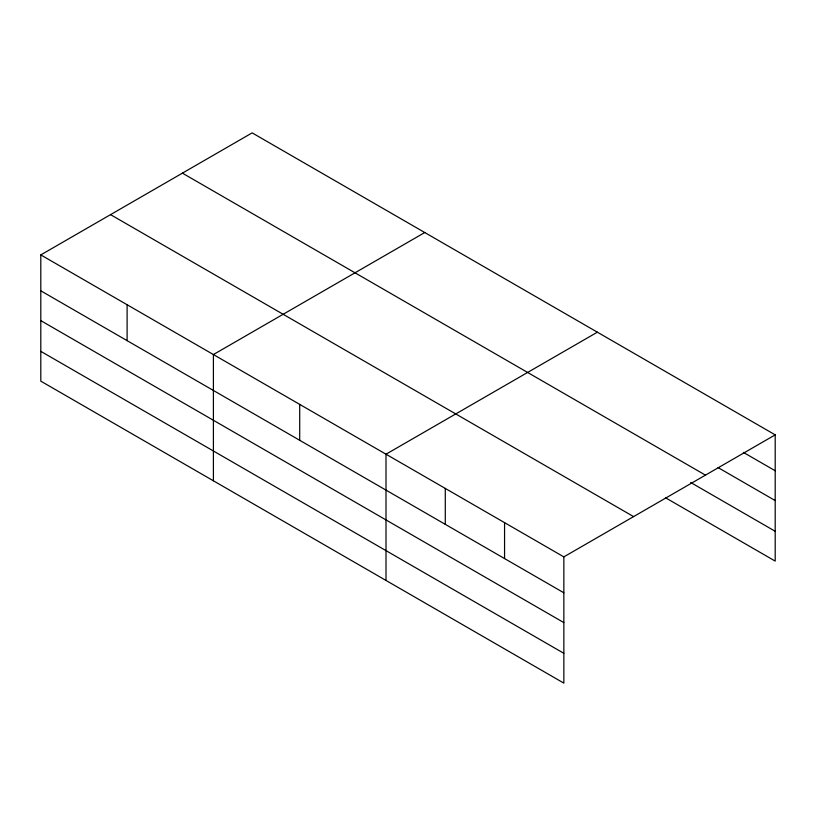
<?xml version="1.0" encoding="UTF-8"?>
<svg xmlns="http://www.w3.org/2000/svg" width="816" height="816" viewBox="0 0 816 816"><rect width="100%" height="100%" fill="white"/><g stroke="black" fill="none" stroke-linecap="round" stroke-linejoin="round"><path stroke-width="1.22" d="M40.8 254.908L563.846 556.879L563.846 683.125L40.8 381.143L40.8 254.908L252.154 132.875L775.2 434.857L775.2 561.092L665.428 497.719M424.759 232.529L213.404 354.552L213.404 480.797M597.363 332.183L386.009 454.206L386.009 580.451M563.846 556.879L775.2 434.857M743.366 452.38L775.2 470.761M718.121 467.619L775.2 500.575M182.407 173.145L705.452 475.126M690.673 482.48L775.2 531.287M110.548 214.639L633.593 516.61M40.8 290.812L563.846 592.793M40.8 320.627L563.846 622.598M40.8 351.339L563.846 653.31M504.563 522.658L504.563 558.562M445.281 488.427L445.281 524.341M299.707 404.379L299.707 440.293M127.102 304.735L127.102 340.639"/></g></svg>
